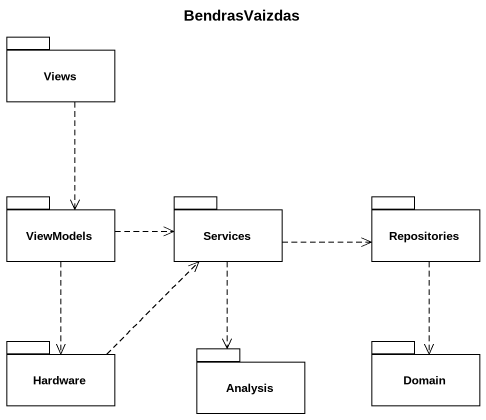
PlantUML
@startuml
title BendrasVaizdas
package Views {
}
package ViewModels {
}
package Services {
}
package Repositories {
}
package Hardware {
}
package Analysis {
}
package Domain {
}
Views ..> ViewModels
ViewModels .right.> Services
ViewModels ..> Hardware
Services .right.> Repositories
Services ..> Analysis
Repositories ..> Domain
Hardware .up.> Services
@enduml
